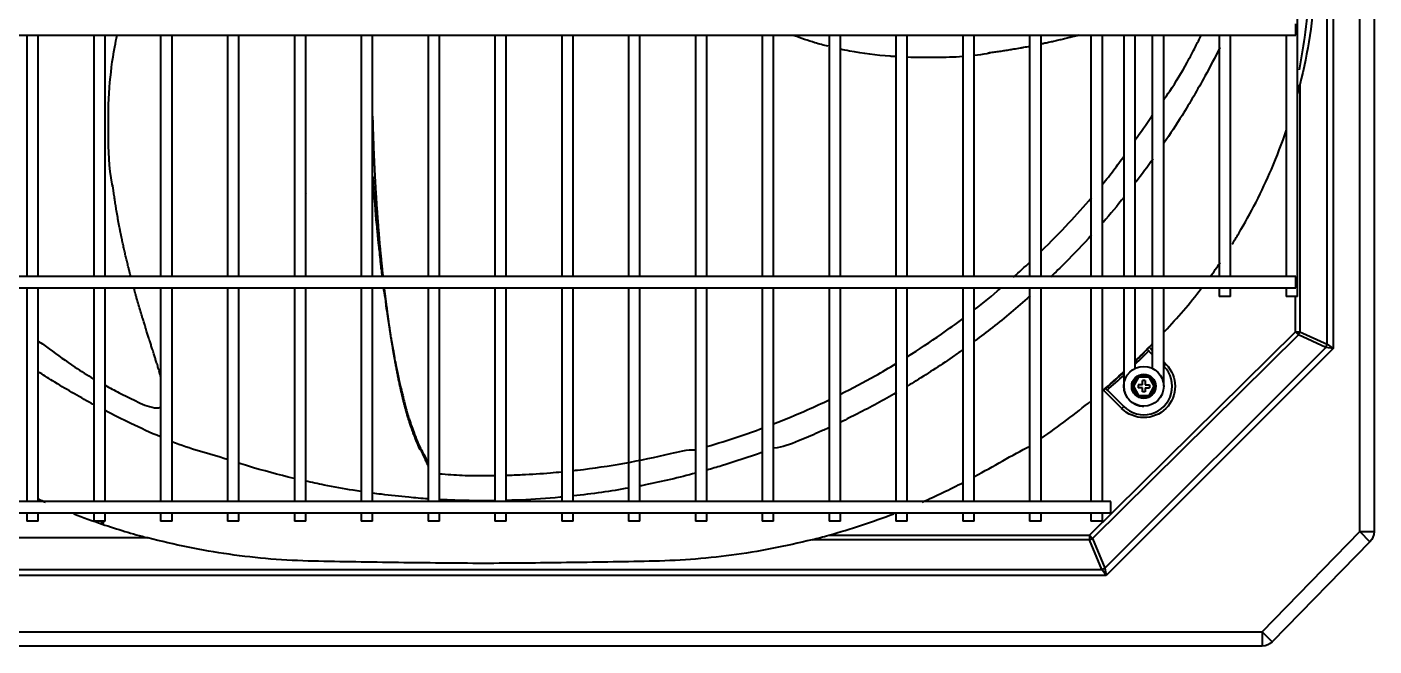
# Model space of a CAD drawing. Extents: x 58467 to 79089, y -33726 to -17391.
# Drawn here: x 72351.85 to 72399.21, y -20301.97 to -20280.21 of the extents above; entities that cross this region are included whole.
import ezdxf

# ---------------------------------------------------------------- set-up
doc = ezdxf.new("R2010")
doc.units = 0
doc.header["$LTSCALE"] = 100
doc.layers.add('+ENTE-ST-DOSEME USTU KONDDRENAJ', color=110, linetype='DOSEMEUSTUKONDENSDRENAJ_LINE', lineweight=40)
doc.linetypes.add('DOSEMEUSTUKONDENSDRENAJ_LINE', pattern='A,300,-40,["CD",Standard,S=15,R=0,X=-35,Y=-7.5],0', length=340)

# ---------------------------------------------------------------- blocks, each defined once
blk = doc.blocks.new('2. KAT SAĞ')
at = {"color": 3}
for p, q in [((54186.512, -32999.031, -3.539), (54186.512, -32931.026, -3.539)), ((54187.012, -32931.026, -3.539), (54187.012, -32999.031, -3.539)), ((54185.571, -32943.54, -3.539), (54185.571, -32992.596, -3.539)), ((54185.359, -32992.444, -3.539), (54185.359, -32943.693, -3.539)), ((54184.316, -32990.765, -3.539), (54184.316, -32945.372, -3.539)), ((54184.259, -32981.386, -3.539), (54184.259, -32981.186, -3.539)), ((54184.259, -32981.586, -3.539), (54184.259, -32981.386, -3.539)), ((54065.897, -32981.586, -3.539), (54184.259, -32981.586, -3.539)), ((54139.658, -32981.586, -3.539), (54139.658, -32990.064, -3.539)), ((54140.058, -32990.064, -3.539), (54140.058, -32981.586, -3.539)), ((54142.008, -32981.586, -3.539), (54142.008, -32990.064, -3.539)), ((54142.408, -32990.064, -3.539), (54142.408, -32981.586, -3.539)), ((54144.358, -32981.586, -3.539), (54144.358, -32990.064, -3.539)), ((54144.758, -32990.064, -3.539), (54144.758, -32981.586, -3.539)), ((54146.707, -32981.586, -3.539), (54146.707, -32990.064, -3.539)), ((54147.107, -32990.064, -3.539), (54147.107, -32981.586, -3.539)), ((54149.058, -32981.586, -3.539), (54149.058, -32990.064, -3.539)), ((54149.458, -32990.064, -3.539), (54149.458, -32981.586, -3.539)), ((54151.408, -32981.586, -3.539), (54151.408, -32990.064, -3.539)), ((54151.808, -32990.064, -3.539), (54151.808, -32981.586, -3.539)), ((54153.757, -32981.586, -3.539), (54153.757, -32990.064, -3.539)), ((54154.157, -32990.064, -3.539), (54154.157, -32981.586, -3.539)), ((54156.107, -32981.586, -3.539), (54156.107, -32990.064, -3.539)), ((54156.507, -32990.064, -3.539), (54156.507, -32981.586, -3.539)), ((54158.457, -32981.586, -3.539), (54158.457, -32990.064, -3.539)), ((54158.856, -32990.064, -3.539), (54158.856, -32981.586, -3.539)), ((54160.806, -32981.586, -3.539), (54160.806, -32990.064, -3.539)), ((54161.206, -32990.064, -3.539), (54161.206, -32981.586, -3.539)), ((54163.156, -32981.586, -3.539), (54163.156, -32990.064, -3.539)), ((54163.556, -32990.064, -3.539), (54163.556, -32981.586, -3.539)), ((54165.505, -32981.586, -3.539), (54165.505, -32990.064, -3.539)), ((54165.905, -32990.064, -3.539), (54165.905, -32981.586, -3.539)), ((54167.855, -32981.586, -3.539), (54167.855, -32990.064, -3.539)), ((54168.255, -32990.064, -3.539), (54168.255, -32981.586, -3.539)), ((54170.205, -32981.586, -3.539), (54170.205, -32990.064, -3.539)), ((54170.605, -32990.064, -3.539), (54170.605, -32981.586, -3.539)), ((54172.554, -32981.586, -3.539), (54172.554, -32990.064, -3.539)), ((54172.954, -32990.064, -3.539), (54172.954, -32981.586, -3.539)), ((54174.904, -32981.586, -3.539), (54174.904, -32990.064, -3.539)), ((54175.304, -32990.064, -3.539), (54175.304, -32981.586, -3.539)), ((54177.061, -32981.586, -3.539), (54177.061, -32990.064, -3.539)), ((54177.46, -32990.064, -3.539), (54177.46, -32981.586, -3.539)), ((54178.218, -32981.586, -3.539), (54178.218, -32990.065, -3.539)), ((54178.618, -32990.065, -3.539), (54178.618, -32981.586, -3.539)), ((54179.217, -32981.586, -3.539), (54179.217, -32990.064, -3.539)), ((54179.617, -32990.064, -3.539), (54179.617, -32981.586, -3.539)), ((54181.567, -32981.586, -3.539), (54181.567, -32990.065, -3.539)), ((54181.967, -32990.065, -3.539), (54181.967, -32981.586, -3.539)), ((54183.917, -32981.586, -3.539), (54183.917, -32990.065, -3.539)), ((54184.402, -32983.33, -3.539), (54184.402, -32992.01, -3.539)), ((54149.458, -32987.154, -3.539), (54149.47, -32987.132, -3.539)), ((54184.259, -32990.065, -3.539), (54065.897, -32990.065, -3.539)), ((54065.897, -32990.465, -3.539), (54184.259, -32990.465, -3.539)), ((54139.658, -32990.464, -3.539), (54139.658, -32997.969, -3.539)), ((54140.058, -32997.969, -3.539), (54140.058, -32990.464, -3.539)), ((54142.008, -32990.464, -3.539), (54142.008, -32997.969, -3.539)), ((54142.408, -32997.969, -3.539), (54142.408, -32990.464, -3.539)), ((54144.358, -32990.464, -3.539), (54144.358, -32997.969, -3.539)), ((54144.758, -32997.969, -3.539), (54144.758, -32990.464, -3.539)), ((54146.707, -32990.464, -3.539), (54146.707, -32997.969, -3.539)), ((54147.107, -32997.969, -3.539), (54147.107, -32990.464, -3.539)), ((54149.058, -32990.464, -3.539), (54149.058, -32997.969, -3.539)), ((54149.458, -32997.969, -3.539), (54149.458, -32990.464, -3.539)), ((54151.408, -32990.464, -3.539), (54151.408, -32997.969, -3.539)), ((54151.808, -32997.969, -3.539), (54151.808, -32990.464, -3.539)), ((54153.757, -32990.464, -3.539), (54153.757, -32997.969, -3.539)), ((54154.157, -32997.969, -3.539), (54154.157, -32990.464, -3.539)), ((54156.107, -32990.464, -3.539), (54156.107, -32997.969, -3.539)), ((54156.507, -32997.969, -3.539), (54156.507, -32990.464, -3.539)), ((54158.457, -32990.464, -3.539), (54158.457, -32997.969, -3.539)), ((54158.856, -32997.969, -3.539), (54158.856, -32990.464, -3.539)), ((54160.806, -32990.464, -3.539), (54160.806, -32997.969, -3.539)), ((54161.206, -32997.969, -3.539), (54161.206, -32990.464, -3.539)), ((54163.156, -32990.464, -3.539), (54163.156, -32997.969, -3.539)), ((54163.556, -32997.969, -3.539), (54163.556, -32990.464, -3.539)), ((54165.505, -32990.464, -3.539), (54165.505, -32997.969, -3.539)), ((54165.905, -32997.969, -3.539), (54165.905, -32990.464, -3.539)), ((54167.855, -32990.464, -3.539), (54167.855, -32997.969, -3.539)), ((54168.255, -32997.969, -3.539), (54168.255, -32990.464, -3.539)), ((54170.205, -32990.464, -3.539), (54170.205, -32997.969, -3.539)), ((54170.605, -32997.969, -3.539), (54170.605, -32990.464, -3.539)), ((54172.554, -32990.464, -3.539), (54172.554, -32997.969, -3.539)), ((54172.954, -32997.969, -3.539), (54172.954, -32990.464, -3.539)), ((54174.904, -32990.472, -3.539), (54174.893, -32990.465, -3.539)), ((54174.904, -32990.464, -3.539), (54174.904, -32997.969, -3.539)), ((54175.304, -32997.969, -3.539), (54175.304, -32990.464, -3.539)), ((54177.061, -32990.464, -3.539), (54177.061, -32997.969, -3.539)), ((54177.46, -32997.969, -3.539), (54177.46, -32990.464, -3.539)), ((54178.218, -32990.465, -3.539), (54178.218, -32991.599, -3.539)), ((54178.618, -32991.599, -3.539), (54178.618, -32990.465, -3.539)), ((54179.217, -32990.464, -3.539), (54179.217, -32991.599, -3.539)), ((54179.617, -32991.599, -3.539), (54179.617, -32990.464, -3.539)), ((54181.567, -32990.465, -3.539), (54181.567, -32990.765, -3.539)), ((54181.967, -32990.765, -3.539), (54181.967, -32990.465, -3.539)), ((54183.917, -32990.465, -3.539), (54183.917, -32990.765, -3.539)), ((54184.259, -32990.265, -3.539), (54184.259, -32990.065, -3.539)), ((54184.259, -32990.465, -3.539), (54184.259, -32990.265, -3.539)), ((54181.967, -32990.765, -3.539), (54181.567, -32990.765, -3.539)), ((54184.316, -32990.765, -3.539), (54183.917, -32990.765, -3.539)), ((54184.247, -32992.01, -3.539), (54184.247, -32990.765, -3.539)), ((54178.218, -32991.29, -3.539), (54178.218, -32992.752, -3.539)), ((54178.618, -32992.752, -3.539), (54178.618, -32991.29, -3.539)), ((54179.217, -32991.599, -3.539), (54179.217, -32991.882, -3.539)), ((54179.217, -32991.882, -3.539), (54179.217, -32992.247, -3.539)), ((54179.617, -32991.882, -3.539), (54179.617, -32991.599, -3.539)), ((54179.617, -32992.247, -3.539), (54179.617, -32991.882, -3.539)), ((54177.004, -32999.158, -3.539), (54184.247, -32992.01, -3.539)), ((54184.357, -32992.12, -3.539), (54177.114, -32999.268, -3.539)), ((54179.217, -32992.247, -3.539), (54179.217, -32992.53, -3.539)), ((54179.217, -32992.247, -3.539), (54179.217, -32992.247, -3.539)), ((54179.217, -32992.247, -3.539), (54179.217, -32992.247, -3.539)), ((54179.617, -32992.247, -3.539), (54179.617, -32992.247, -3.539)), ((54179.617, -32992.53, -3.539), (54179.617, -32992.247, -3.539)), ((54184.247, -32992.01, -3.539), (54184.402, -32992.01, -3.539)), ((54184.247, -32992.01, -3.539), (54184.357, -32992.12, -3.539)), ((54185.314, -32992.554, -3.539), (54184.357, -32992.12, -3.539)), ((54184.402, -32992.01, -3.539), (54185.359, -32992.444, -3.539)), ((54177.548, -33000.316, -3.539), (54185.314, -32992.554, -3.539)), ((54185.571, -32992.596, -3.539), (54177.59, -33000.573, -3.539)), ((54178.218, -32992.53, -3.539), (54178.218, -32993.907, -3.539)), ((54178.618, -32993.29, -3.539), (54178.618, -32992.53, -3.539)), ((54179.217, -32992.809, -3.539), (54179.032, -32992.624, -3.539)), ((54179.102, -32992.552, -3.539), (54179.217, -32992.667, -3.539)), ((54179.217, -32992.53, -3.539), (54179.217, -32993.29, -3.539)), ((54179.617, -32993.921, -3.539), (54179.617, -32992.53, -3.539)), ((54185.571, -32992.596, -3.539), (54185.314, -32992.554, -3.539)), ((54185.359, -32992.444, -3.539), (54185.571, -32992.596, -3.539)), ((54179.617, -32993.067, -3.539), (54179.695, -32993.145, -3.539)), ((54179.624, -32993.216, -3.539), (54179.617, -32993.209, -3.539)), ((54179.695, -32993.145, -3.539), (54179.624, -32993.216, -3.539)), ((54178.492, -32993.923, -3.539), (54178.705, -32993.555, -3.539)), ((54178.734, -32993.605, -3.539), (54178.55, -32993.923, -3.539)), ((54178.705, -32993.555, -3.539), (54179.13, -32993.555, -3.539)), ((54178.734, -32993.605, -3.539), (54178.705, -32993.555, -3.539)), ((54179.101, -32993.605, -3.539), (54178.734, -32993.605, -3.539)), ((54178.967, -32993.723, -3.539), (54178.867, -32993.723, -3.539)), ((54178.867, -32993.873, -3.539), (54178.867, -32993.723, -3.539)), ((54178.967, -32993.723, -3.539), (54178.967, -32993.873, -3.539)), ((54179.13, -32993.555, -3.539), (54179.101, -32993.605, -3.539)), ((54179.285, -32993.923, -3.539), (54179.101, -32993.605, -3.539)), ((54179.13, -32993.555, -3.539), (54179.342, -32993.923, -3.539)), ((54178.14, -32994.701, -3.539), (54177.503, -32994.064, -3.539)), ((54177.578, -32993.998, -3.539), (54178.21, -32994.63, -3.539)), ((54178.705, -32994.291, -3.539), (54178.492, -32993.923, -3.539)), ((54178.55, -32993.923, -3.539), (54178.492, -32993.923, -3.539)), ((54178.55, -32993.923, -3.539), (54178.734, -32994.241, -3.539)), ((54178.734, -32994.241, -3.539), (54178.705, -32994.291, -3.539)), ((54178.717, -32993.873, -3.539), (54178.717, -32993.973, -3.539)), ((54178.867, -32993.873, -3.539), (54178.717, -32993.873, -3.539)), ((54178.867, -32993.973, -3.539), (54178.717, -32993.973, -3.539)), ((54178.734, -32994.241, -3.539), (54179.101, -32994.241, -3.539)), ((54178.867, -32994.123, -3.539), (54178.867, -32993.973, -3.539)), ((54178.967, -32994.123, -3.539), (54178.867, -32994.123, -3.539)), ((54178.967, -32993.873, -3.539), (54179.117, -32993.873, -3.539)), ((54178.967, -32993.973, -3.539), (54178.967, -32994.123, -3.539)), ((54178.967, -32993.973, -3.539), (54179.117, -32993.973, -3.539)), ((54179.101, -32994.241, -3.539), (54179.285, -32993.923, -3.539)), ((54179.13, -32994.291, -3.539), (54179.101, -32994.241, -3.539)), ((54179.117, -32993.873, -3.539), (54179.117, -32993.973, -3.539)), ((54179.342, -32993.923, -3.539), (54179.13, -32994.291, -3.539)), ((54179.342, -32993.923, -3.539), (54179.285, -32993.923, -3.539)), ((54178.14, -32994.701, -3.539), (54178.21, -32994.63, -3.539)), ((54179.13, -32994.291, -3.539), (54178.705, -32994.291, -3.539)), ((54177.76, -32997.97, -3.539), (54072.305, -32997.97, -3.539)), ((54177.76, -32998.17, -3.539), (54177.76, -32997.97, -3.539)), ((54072.305, -32998.37, -3.539), (54177.76, -32998.37, -3.539)), ((54139.658, -32998.369, -3.539), (54139.658, -32998.669, -3.539)), ((54140.058, -32998.669, -3.539), (54140.058, -32998.369, -3.539)), ((54142.008, -32998.369, -3.539), (54142.008, -32998.669, -3.539)), ((54142.408, -32998.669, -3.539), (54142.408, -32998.369, -3.539)), ((54144.358, -32998.369, -3.539), (54144.358, -32998.669, -3.539)), ((54144.758, -32998.669, -3.539), (54144.758, -32998.369, -3.539)), ((54146.707, -32998.369, -3.539), (54146.707, -32998.669, -3.539)), ((54147.107, -32998.669, -3.539), (54147.107, -32998.369, -3.539)), ((54149.058, -32998.369, -3.539), (54149.058, -32998.669, -3.539)), ((54149.458, -32998.669, -3.539), (54149.458, -32998.369, -3.539)), ((54151.408, -32998.369, -3.539), (54151.408, -32998.669, -3.539)), ((54151.808, -32998.669, -3.539), (54151.808, -32998.369, -3.539)), ((54153.757, -32998.369, -3.539), (54153.757, -32998.669, -3.539)), ((54154.157, -32998.669, -3.539), (54154.157, -32998.369, -3.539)), ((54156.107, -32998.369, -3.539), (54156.107, -32998.669, -3.539)), ((54156.507, -32998.669, -3.539), (54156.507, -32998.369, -3.539)), ((54158.457, -32998.369, -3.539), (54158.457, -32998.669, -3.539)), ((54158.856, -32998.669, -3.539), (54158.856, -32998.369, -3.539)), ((54160.806, -32998.369, -3.539), (54160.806, -32998.669, -3.539)), ((54161.206, -32998.669, -3.539), (54161.206, -32998.369, -3.539)), ((54163.156, -32998.369, -3.539), (54163.156, -32998.669, -3.539)), ((54163.556, -32998.669, -3.539), (54163.556, -32998.369, -3.539)), ((54165.505, -32998.369, -3.539), (54165.505, -32998.669, -3.539)), ((54165.905, -32998.669, -3.539), (54165.905, -32998.369, -3.539)), ((54167.855, -32998.369, -3.539), (54167.855, -32998.669, -3.539)), ((54168.255, -32998.669, -3.539), (54168.255, -32998.369, -3.539)), ((54170.205, -32998.369, -3.539), (54170.205, -32998.669, -3.539)), ((54170.605, -32998.669, -3.539), (54170.605, -32998.369, -3.539)), ((54172.554, -32998.369, -3.539), (54172.554, -32998.669, -3.539)), ((54172.954, -32998.669, -3.539), (54172.954, -32998.369, -3.539)), ((54174.904, -32998.369, -3.539), (54174.904, -32998.669, -3.539)), ((54175.304, -32998.669, -3.539), (54175.304, -32998.369, -3.539)), ((54177.061, -32998.369, -3.539), (54177.061, -32998.669, -3.539)), ((54177.46, -32998.669, -3.539), (54177.46, -32998.369, -3.539)), ((54177.76, -32998.37, -3.539), (54177.76, -32998.17, -3.539)), ((54140.058, -32998.669, -3.539), (54139.658, -32998.669, -3.539)), ((54142.408, -32998.669, -3.539), (54142.008, -32998.669, -3.539)), ((54144.758, -32998.669, -3.539), (54144.358, -32998.669, -3.539)), ((54147.107, -32998.669, -3.539), (54146.707, -32998.669, -3.539)), ((54149.458, -32998.669, -3.539), (54149.058, -32998.669, -3.539)), ((54151.808, -32998.669, -3.539), (54151.408, -32998.669, -3.539)), ((54154.157, -32998.669, -3.539), (54153.757, -32998.669, -3.539)), ((54156.507, -32998.669, -3.539), (54156.107, -32998.669, -3.539)), ((54158.856, -32998.669, -3.539), (54158.457, -32998.669, -3.539)), ((54161.206, -32998.669, -3.539), (54160.806, -32998.669, -3.539)), ((54163.556, -32998.669, -3.539), (54163.156, -32998.669, -3.539)), ((54165.905, -32998.669, -3.539), (54165.505, -32998.669, -3.539)), ((54168.255, -32998.669, -3.539), (54167.855, -32998.669, -3.539)), ((54170.605, -32998.669, -3.539), (54170.205, -32998.669, -3.539)), ((54172.954, -32998.669, -3.539), (54172.554, -32998.669, -3.539)), ((54175.304, -32998.669, -3.539), (54174.904, -32998.669, -3.539)), ((54177.46, -32998.669, -3.539), (54177.061, -32998.669, -3.539)), ((54143.907, -32999.249, -3.539), (54135.537, -32999.249, -3.539)), ((54177.004, -32999.314, -3.539), (54167.257, -32999.314, -3.539)), ((54167.842, -32999.158, -3.539), (54177.004, -32999.158, -3.539)), ((54177.004, -32999.158, -3.539), (54177.004, -32999.314, -3.539)), ((54177.004, -32999.158, -3.539), (54177.114, -32999.268, -3.539)), ((54177.438, -33000.361, -3.539), (54177.004, -32999.314, -3.539)), ((54177.114, -32999.268, -3.539), (54177.548, -33000.316, -3.539)), ((54183.081, -33002.553, -3.539), (54186.512, -32999.031, -3.539)), ((54186.865, -32999.385, -3.539), (54183.434, -33002.906, -3.539)), ((54186.512, -32999.031, -3.539), (54187.012, -32999.031, -3.539)), ((54186.512, -32999.031, -3.539), (54186.865, -32999.385, -3.539)), ((54072.585, -33000.361, -3.539), (54177.438, -33000.361, -3.539)), ((54177.59, -33000.573, -3.539), (54177.438, -33000.361, -3.539)), ((54177.548, -33000.316, -3.539), (54177.59, -33000.573, -3.539)), ((54177.59, -33000.573, -3.539), (54072.432, -33000.573, -3.539)), ((54067.032, -33002.553, -3.539), (54183.081, -33002.553, -3.539)), ((54183.081, -33002.553, -3.539), (54183.434, -33002.906, -3.539)), ((54183.081, -33002.553, -3.539), (54183.081, -33003.053, -3.539)), ((54183.081, -33003.053, -3.539), (54067.032, -33003.053, -3.539))]:
    blk.add_line(p, q, dxfattribs=at)
for radius in [0.7, 0.425, 0.425]:
    blk.add_circle((54178.917, -32993.923, -3.539), radius, dxfattribs=at)
at = {"color": 3, "extrusion": (0, 0, -1)}
for centre, radius, start, end in [((-54178.917, -32993.923, 3.539), 1.1, 135, 315), ((-54186.512, -32999.031, 3.539), 0.5, 180, 225), ((-54183.081, -33002.553, 3.539), 0.5, 225, 270)]:
    blk.add_arc(centre, radius, start, end, dxfattribs=at)
at = {"color": 3}
blk.add_arc((54178.917, -32993.923, -3.539), 1, 225, 45, dxfattribs=at)
for centre, major_axis in [((54184.247, -32992.01, -3.539), (-0.084, -0.203)), ((54185.204, -32992.444, -3.539), (-0.084, -0.203)), ((54177.004, -32999.158, -3.539), (-0.203, -0.084)), ((54177.438, -33000.206, -3.539), (-0.203, -0.084))]:
    blk.add_ellipse(centre, major_axis=major_axis, ratio=0.678598, start_param=1.296782, end_param=1.844811, dxfattribs=at)
for points, knots in [([(54184.386, -32982.796, -3.539), (54184.461, -32982.423, -3.539), (54184.525, -32982.047, -3.539), (54184.65, -32981.153, -3.539), (54184.701, -32980.633, -3.539), (54184.76, -32979.592, -3.539), (54184.776, -32979.071, -3.539), (54184.836, -32977.509, -3.539), (54184.87, -32976.467, -3.539), (54184.95, -32973.341, -3.539), (54184.978, -32971.257, -3.539), (54184.978, -32969.172, -3.539)], [0, 0, 0, 0, 0.084354, 0.084354, 0.19881, 0.19881, 0.313265, 0.313265, 0.542177, 0.542177, 1, 1, 1, 1]), ([(54185.147, -32969.052, -3.539), (54185.147, -32971.449, -3.539), (54185.104, -32973.845, -3.539), (54184.994, -32976.838, -3.539), (54184.969, -32977.436, -3.539), (54184.914, -32978.631, -3.539), (54184.978, -32979.229, -3.539), (54184.867, -32981.015, -3.539), (54184.688, -32982.184, -3.539), (54184.402, -32983.33, -3.539)], [0, 0, 0, 0, 0.5, 0.5, 0.625, 0.625, 0.75, 0.75, 1, 1, 1, 1]), ([(54142.669, -32986.903, -3.539), (54142.663, -32986.874, -3.539), (54142.545, -32986.261, -3.539), (54142.509, -32985.09, -3.539), (54142.527, -32983.478, -3.539), (54142.677, -32982.326, -3.539), (54142.801, -32981.719, -3.539), (54142.831, -32981.583, -3.539)], [0, 0, 0, 0, 0.017033, 0.353101, 0.655124, 0.923021, 1, 1, 1, 1]), ([(54167.818, -32981.974, -3.539), (54167.664, -32981.935, -3.539), (54167.263, -32981.825, -3.539), (54166.867, -32981.691, -3.539), (54166.625, -32981.6, -3.539)], [0, 0, 0, 0, 0.381371, 1, 1, 1, 1]), ([(54176.621, -32981.587, -3.539), (54176.553, -32981.605, -3.539), (54176.449, -32981.632, -3.539), (54176.286, -32981.672, -3.539), (54176.135, -32981.71, -3.539), (54175.962, -32981.751, -3.539), (54175.789, -32981.791, -3.539), (54175.616, -32981.831, -3.539), (54175.456, -32981.866, -3.539), (54175.353, -32981.887, -3.539), (54175.308, -32981.897, -3.539)], [0, 0, 0, 0, 0.15983, 0.246701, 0.377006, 0.507312, 0.637617, 0.767923, 0.898228, 1, 1, 1, 1]), ([(54179.62, -32983.853, -3.539), (54179.692, -32983.752, -3.539), (54179.987, -32983.329, -3.539), (54180.359, -32982.706, -3.539), (54180.708, -32982.042, -3.539), (54180.869, -32981.723, -3.539), (54180.935, -32981.589, -3.539)], [0, 0, 0, 0, 0.141815, 0.593329, 0.830923, 1, 1, 1, 1]), ([(54170.162, -32982.337, -3.539), (54170.108, -32982.333, -3.539), (54169.578, -32982.297, -3.539), (54168.94, -32982.214, -3.539), (54168.36, -32982.098, -3.539), (54168.253, -32982.075, -3.539)], [0, 0, 0, 0, 0.083564, 0.830141, 1, 1, 1, 1]), ([(54172.56, -32982.337, -3.539), (54172.246, -32982.358, -3.539), (54171.593, -32982.371, -3.539), (54170.941, -32982.369, -3.539), (54170.604, -32982.358, -3.539)], [0, 0, 0, 0, 0.483114, 1, 1, 1, 1]), ([(54173.488, -32982.219, -3.539), (54173.459, -32982.224, -3.539), (54173.283, -32982.258, -3.539), (54173.107, -32982.284, -3.539), (54172.959, -32982.301, -3.539)], [0, 0, 0, 0, 0.168799, 1, 1, 1, 1]), ([(54174.907, -32981.978, -3.539), (54174.835, -32981.992, -3.539), (54174.724, -32982.012, -3.539), (54174.534, -32982.047, -3.539), (54174.359, -32982.077, -3.539), (54174.161, -32982.109, -3.539), (54173.982, -32982.137, -3.539), (54173.8, -32982.164, -3.539), (54173.618, -32982.189, -3.539), (54173.497, -32982.204, -3.539), (54173.436, -32982.212, -3.539)], [0, 0, 0, 0, 0.150864, 0.231719, 0.393427, 0.514709, 0.635991, 0.757272, 0.878554, 1, 1, 1, 1]), ([(54181.593, -32982.016, -3.539), (54181.423, -32982.356, -3.539), (54181.002, -32983.165, -3.539), (54180.346, -32984.289, -3.539), (54179.844, -32985.061, -3.539), (54179.626, -32985.383, -3.539)], [0, 0, 0, 0, 0.29252, 0.701104, 1, 1, 1, 1]), ([(54151.808, -32984.424, -3.539), (54151.808, -32984.442, -3.539), (54151.809, -32984.494, -3.539), (54151.812, -32984.614, -3.539), (54151.816, -32984.766, -3.539), (54151.821, -32984.931, -3.539), (54151.826, -32985.079, -3.539), (54151.831, -32985.226, -3.539), (54151.836, -32985.39, -3.539), (54151.842, -32985.537, -3.539), (54151.848, -32985.701, -3.539), (54151.855, -32985.849, -3.539), (54151.862, -32986.015, -3.539), (54151.869, -32986.166, -3.539), (54151.876, -32986.317, -3.539), (54151.885, -32986.482, -3.539), (54151.892, -32986.629, -3.539), (54151.901, -32986.79, -3.539), (54151.91, -32986.935, -3.539), (54151.919, -32987.097, -3.539), (54151.929, -32987.258, -3.539), (54151.939, -32987.403, -3.539), (54151.95, -32987.565, -3.539), (54151.96, -32987.712, -3.539), (54151.972, -32987.876, -3.539), (54151.982, -32988.023, -3.539), (54151.993, -32988.168, -3.539), (54152.006, -32988.327, -3.539), (54152.019, -32988.484, -3.539), (54152.032, -32988.642, -3.539), (54152.046, -32988.799, -3.539), (54152.058, -32988.94, -3.539), (54152.072, -32989.097, -3.539), (54152.086, -32989.239, -3.539), (54152.101, -32989.398, -3.539), (54152.115, -32989.541, -3.539), (54152.129, -32989.683, -3.539), (54152.146, -32989.839, -3.539), (54152.159, -32989.965, -3.539), (54152.168, -32990.045, -3.539), (54152.17, -32990.064, -3.539)], [0, 0, 0, 0, 0.009218, 0.026414, 0.060805, 0.086598, 0.112391, 0.138185, 0.163978, 0.198369, 0.215565, 0.249956, 0.275749, 0.301542, 0.327336, 0.353129, 0.38752, 0.404715, 0.439106, 0.4649, 0.490693, 0.525084, 0.54228, 0.576671, 0.602464, 0.628257, 0.65405, 0.679844, 0.714235, 0.740028, 0.765821, 0.800212, 0.817408, 0.851799, 0.877592, 0.903386, 0.929179, 0.954972, 0.989363, 1, 1, 1, 1]), ([(54178.618, -32985.264, -3.539), (54178.807, -32984.992, -3.539), (54179.005, -32984.707, -3.539), (54179.209, -32984.423, -3.539), (54179.217, -32984.411, -3.539)], [0, 0, 0, 0, 0.95904, 1, 1, 1, 1]), ([(54182.025, -32988.926, -3.539), (54182.102, -32988.803, -3.539), (54182.178, -32988.679, -3.539), (54182.681, -32987.832, -3.539), (54183.068, -32987.075, -3.539), (54183.597, -32985.844, -3.539), (54183.775, -32985.382, -3.539), (54183.935, -32984.914, -3.539)], [0, 0, 0, 0, 0.098577, 0.098577, 0.666537, 0.666537, 1, 1, 1, 1]), ([(54177.478, -32986.813, -3.539), (54177.608, -32986.651, -3.539), (54177.861, -32986.327, -3.539), (54178.104, -32985.994, -3.539), (54178.222, -32985.829, -3.539)], [0, 0, 0, 0, 0.50822, 1, 1, 1, 1]), ([(54151.808, -32986.54, -3.539), (54151.813, -32986.597, -3.539), (54151.827, -32986.743, -3.539), (54151.839, -32986.914, -3.539), (54151.846, -32987.088, -3.539), (54151.854, -32987.251, -3.539), (54151.882, -32987.462, -3.539), (54151.897, -32987.694, -3.539), (54151.911, -32987.912, -3.539), (54151.933, -32988.142, -3.539), (54151.962, -32988.381, -3.539), (54151.982, -32988.593, -3.539), (54151.994, -32988.773, -3.539), (54152.009, -32988.944, -3.539), (54152.045, -32989.162, -3.539), (54152.064, -32989.417, -3.539), (54152.087, -32989.645, -3.539), (54152.114, -32989.852, -3.539), (54152.133, -32989.983, -3.539), (54152.144, -32990.066, -3.539)], [0, 0, 0, 0, 0.05251, 0.142079, 0.177348, 0.206327, 0.265132, 0.339751, 0.382815, 0.429016, 0.527009, 0.615313, 0.649401, 0.678603, 0.742262, 0.822382, 0.868126, 0.917465, 1, 1, 1, 1]), ([(54143.308, -32990.065, -3.539), (54143.307, -32990.061, -3.539), (54143.287, -32989.984, -3.539), (54143.257, -32989.87, -3.539), (54143.215, -32989.701, -3.539), (54143.178, -32989.55, -3.539), (54143.136, -32989.377, -3.539), (54143.096, -32989.204, -3.539), (54143.057, -32989.031, -3.539), (54143.019, -32988.858, -3.539), (54142.978, -32988.666, -3.539), (54142.943, -32988.493, -3.539), (54142.905, -32988.299, -3.539), (54142.876, -32988.144, -3.539), (54142.841, -32987.95, -3.539), (54142.81, -32987.774, -3.539), (54142.778, -32987.577, -3.539), (54142.75, -32987.397, -3.539), (54142.724, -32987.215, -3.539), (54142.699, -32987.033, -3.539), (54142.683, -32986.912, -3.539), (54142.675, -32986.851, -3.539)], [0, 0, 0, 0, 0.003613, 0.076073, 0.112302, 0.166647, 0.220991, 0.275335, 0.32968, 0.384024, 0.438368, 0.510827, 0.547057, 0.619516, 0.655746, 0.728205, 0.782549, 0.836893, 0.891238, 0.945582, 1, 1, 1, 1]), ([(54175.323, -32989.165, -3.539), (54175.647, -32988.847, -3.539), (54176.243, -32988.237, -3.539), (54176.821, -32987.595, -3.539), (54177.082, -32987.29, -3.539)], [0, 0, 0, 0, 0.536431, 1, 1, 1, 1]), ([(54144.363, -32993.587, -3.539), (54144.358, -32993.57, -3.539), (54144.342, -32993.515, -3.539), (54144.318, -32993.431, -3.539), (54144.287, -32993.325, -3.539), (54144.258, -32993.23, -3.539), (54144.229, -32993.133, -3.539), (54144.198, -32993.034, -3.539), (54144.162, -32992.918, -3.539), (54144.125, -32992.801, -3.539), (54144.092, -32992.696, -3.539), (54144.058, -32992.59, -3.539), (54144.019, -32992.467, -3.539), (54143.979, -32992.341, -3.539), (54143.94, -32992.218, -3.539), (54143.9, -32992.09, -3.539), (54143.859, -32991.96, -3.539), (54143.818, -32991.827, -3.539), (54143.776, -32991.693, -3.539), (54143.734, -32991.557, -3.539), (54143.692, -32991.419, -3.539), (54143.65, -32991.281, -3.539), (54143.604, -32991.124, -3.539), (54143.558, -32990.967, -3.539), (54143.517, -32990.827, -3.539), (54143.472, -32990.667, -3.539), (54143.44, -32990.553, -3.539), (54143.418, -32990.473, -3.539), (54143.416, -32990.466, -3.539)], [0, 0, 0, 0, 0.021221, 0.066801, 0.097188, 0.142768, 0.173155, 0.203541, 0.249122, 0.294702, 0.325088, 0.355475, 0.401055, 0.446635, 0.477022, 0.522602, 0.568182, 0.598569, 0.644149, 0.689729, 0.720116, 0.765696, 0.811276, 0.856856, 0.902436, 0.932823, 0.993597, 1, 1, 1, 1]), ([(54152.189, -32990.464, -3.539), (54152.191, -32990.483, -3.539), (54152.212, -32990.643, -3.539), (54152.252, -32990.846, -3.539), (54152.279, -32991.108, -3.539), (54152.312, -32991.358, -3.539), (54152.358, -32991.622, -3.539), (54152.393, -32991.845, -3.539), (54152.419, -32992.03, -3.539), (54152.445, -32992.198, -3.539), (54152.493, -32992.4, -3.539), (54152.527, -32992.613, -3.539), (54152.556, -32992.807, -3.539), (54152.59, -32993.007, -3.539), (54152.652, -32993.295, -3.539), (54152.696, -32993.529, -3.539), (54152.773, -32993.879, -3.539), (54152.837, -32994.083, -3.539), (54152.888, -32994.32, -3.539), (54152.928, -32994.5, -3.539), (54152.974, -32994.682, -3.539), (54153.018, -32994.829, -3.539), (54153.046, -32994.924, -3.539), (54153.073, -32995.015, -3.539), (54153.114, -32995.138, -3.539), (54153.174, -32995.319, -3.539), (54153.295, -32995.659, -3.539), (54153.447, -32996.033, -3.539), (54153.603, -32996.297, -3.539), (54153.692, -32996.476, -3.539), (54153.74, -32996.575, -3.539), (54153.755, -32996.614, -3.539), (54153.758, -32996.623, -3.539)], [0, 0, 0, 0, 0.008371, 0.069424, 0.094367, 0.121283, 0.179384, 0.232883, 0.253705, 0.270958, 0.305551, 0.345961, 0.367488, 0.389621, 0.435291, 0.515912, 0.532189, 0.589294, 0.613481, 0.639638, 0.667776, 0.697453, 0.714276, 0.72148, 0.744733, 0.767084, 0.80554, 0.900316, 0.940461, 0.976172, 0.994503, 1, 1, 1, 1]), ([(54152.215, -32990.465, -3.539), (54152.219, -32990.495, -3.539), (54152.229, -32990.585, -3.539), (54152.244, -32990.706, -3.539), (54152.262, -32990.857, -3.539), (54152.279, -32990.994, -3.539), (54152.299, -32991.147, -3.539), (54152.317, -32991.283, -3.539), (54152.335, -32991.418, -3.539), (54152.355, -32991.566, -3.539), (54152.374, -32991.698, -3.539), (54152.395, -32991.843, -3.539), (54152.412, -32991.96, -3.539), (54152.434, -32992.104, -3.539), (54152.454, -32992.234, -3.539), (54152.476, -32992.377, -3.539), (54152.497, -32992.506, -3.539), (54152.519, -32992.636, -3.539), (54152.541, -32992.765, -3.539), (54152.563, -32992.894, -3.539), (54152.583, -32993.008, -3.539), (54152.606, -32993.134, -3.539), (54152.626, -32993.244, -3.539), (54152.652, -32993.381, -3.539), (54152.674, -32993.49, -3.539), (54152.701, -32993.625, -3.539), (54152.723, -32993.733, -3.539), (54152.749, -32993.853, -3.539), (54152.772, -32993.96, -3.539), (54152.798, -32994.078, -3.539), (54152.826, -32994.197, -3.539), (54152.851, -32994.302, -3.539), (54152.877, -32994.407, -3.539), (54152.903, -32994.512, -3.539), (54152.93, -32994.615, -3.539), (54152.957, -32994.716, -3.539), (54152.985, -32994.816, -3.539), (54153.014, -32994.915, -3.539), (54153.042, -32995.011, -3.539), (54153.072, -32995.109, -3.539), (54153.103, -32995.205, -3.539), (54153.131, -32995.288, -3.539), (54153.159, -32995.371, -3.539), (54153.191, -32995.464, -3.539), (54153.224, -32995.555, -3.539), (54153.253, -32995.634, -3.539), (54153.283, -32995.712, -3.539), (54153.313, -32995.789, -3.539), (54153.347, -32995.875, -3.539), (54153.377, -32995.949, -3.539), (54153.407, -32996.022, -3.539), (54153.432, -32996.083, -3.539), (54153.458, -32996.143, -3.539), (54153.487, -32996.117, -3.539), (54153.515, -32996.184, -3.539), (54153.543, -32996.249, -3.539), (54153.566, -32996.301, -3.539), (54153.59, -32996.356, -3.539), (54153.61, -32996.402, -3.539), (54153.633, -32996.455, -3.539), (54153.651, -32996.496, -3.539), (54153.672, -32996.543, -3.539), (54153.69, -32996.585, -3.539), (54153.705, -32996.62, -3.539), (54153.721, -32996.657, -3.539), (54153.728, -32996.673, -3.539), (54153.73, -32996.678, -3.539)], [0, 0, 0, 0, 0.011806, 0.035618, 0.047525, 0.071337, 0.089197, 0.107056, 0.124916, 0.142775, 0.166588, 0.178494, 0.202307, 0.214213, 0.238026, 0.255886, 0.273745, 0.291605, 0.309464, 0.327324, 0.345183, 0.357089, 0.380902, 0.392808, 0.416621, 0.428527, 0.45234, 0.464246, 0.482106, 0.499965, 0.517825, 0.535684, 0.547591, 0.56545, 0.58331, 0.595216, 0.613075, 0.630935, 0.642841, 0.660701, 0.67856, 0.690467, 0.702373, 0.720232, 0.738092, 0.749998, 0.761905, 0.779764, 0.79167, 0.80953, 0.821436, 0.833343, 0.845249, 0.857155, 0.875015, 0.886921, 0.898827, 0.910734, 0.92264, 0.934546, 0.946453, 0.958359, 0.970265, 0.982172, 0.994078, 1, 1, 1, 1]), ([(54174.926, -32990.742, -3.539), (54174.915, -32990.751, -3.539), (54174.692, -32990.949, -3.539), (54174.254, -32991.327, -3.539), (54173.615, -32991.845, -3.539), (54173.188, -32992.172, -3.539), (54172.981, -32992.326, -3.539)], [0, 0, 0, 0, 0.017533, 0.356451, 0.69177, 1, 1, 1, 1]), ([(54170.613, -32992.878, -3.539), (54171.012, -32992.628, -3.539), (54171.668, -32992.194, -3.539), (54172.314, -32991.726, -3.539), (54172.566, -32991.536, -3.539)], [0, 0, 0, 0, 0.605389, 1, 1, 1, 1]), ([(54140.054, -32992.333, -3.539), (54140.184, -32992.424, -3.539), (54140.61, -32992.725, -3.539), (54141.242, -32993.197, -3.539), (54141.776, -32993.529, -3.539), (54142.002, -32993.661, -3.539)], [0, 0, 0, 0, 0.202389, 0.669659, 1, 1, 1, 1]), ([(54172.572, -32992.625, -3.539), (54172.47, -32992.698, -3.539), (54172.147, -32992.927, -3.539), (54171.596, -32993.301, -3.539), (54171.045, -32993.651, -3.539), (54170.719, -32993.85, -3.539), (54170.622, -32993.908, -3.539)], [0, 0, 0, 0, 0.160934, 0.509713, 0.854631, 1, 1, 1, 1]), ([(54168.259, -32994.2, -3.539), (54168.665, -32993.997, -3.539), (54169.318, -32993.651, -3.539), (54169.966, -32993.273, -3.539), (54170.211, -32993.125, -3.539)], [0, 0, 0, 0, 0.619127, 1, 1, 1, 1]), ([(54142.005, -32994.568, -3.539), (54141.979, -32994.554, -3.539), (54141.49, -32994.288, -3.539), (54140.834, -32993.908, -3.539), (54140.218, -32993.518, -3.539), (54140.049, -32993.409, -3.539)], [0, 0, 0, 0, 0.038243, 0.734735, 1, 1, 1, 1]), ([(54142.407, -32993.889, -3.539), (54142.57, -32993.978, -3.539), (54142.925, -32994.164, -3.539), (54143.388, -32994.397, -3.539), (54143.8, -32994.587, -3.539), (54144.071, -32994.675, -3.539), (54144.264, -32994.684, -3.539), (54144.333, -32994.668, -3.539), (54144.359, -32994.658, -3.539)], [0, 0, 0, 0, 0.264162, 0.571071, 0.733206, 0.891725, 0.957075, 1, 1, 1, 1]), ([(54170.221, -32994.146, -3.539), (54169.996, -32994.276, -3.539), (54169.544, -32994.53, -3.539), (54168.893, -32994.873, -3.539), (54168.465, -32995.085, -3.539), (54168.269, -32995.18, -3.539)], [0, 0, 0, 0, 0.352089, 0.704456, 1, 1, 1, 1]), ([(54178.218, -32993.923, -3.539), (54178.218, -32993.984, -3.539), (54178.232, -32994.097, -3.539), (54178.308, -32994.292, -3.539), (54178.451, -32994.464, -3.539), (54178.638, -32994.574, -3.539), (54178.792, -32994.616, -3.539), (54178.879, -32994.622, -3.539), (54178.914, -32994.622, -3.539)], [0, 0, 0, 0, 0.164287, 0.313707, 0.566616, 0.76053, 0.902583, 1, 1, 1, 1]), ([(54165.906, -32995.244, -3.539), (54166.301, -32995.09, -3.539), (54166.953, -32994.819, -3.539), (54167.603, -32994.519, -3.539), (54167.859, -32994.396, -3.539)], [0, 0, 0, 0, 0.605591, 1, 1, 1, 1]), ([(54175.312, -32995.756, -3.539), (54175.316, -32995.754, -3.539), (54175.32, -32995.751, -3.539), (54175.927, -32995.333, -3.539), (54176.51, -32994.892, -3.539), (54177.074, -32994.426, -3.539)], [0, 0, 0, 0, 0.006395, 0.006395, 1, 1, 1, 1]), ([(54144.352, -32995.703, -3.539), (54144, -32995.552, -3.539), (54143.345, -32995.255, -3.539), (54142.701, -32994.934, -3.539), (54142.402, -32994.778, -3.539)], [0, 0, 0, 0, 0.53182, 1, 1, 1, 1]), ([(54163.555, -32996.042, -3.539), (54163.932, -32995.932, -3.539), (54164.582, -32995.728, -3.539), (54165.233, -32995.498, -3.539), (54165.506, -32995.396, -3.539)], [0, 0, 0, 0, 0.58019, 1, 1, 1, 1]), ([(54167.869, -32995.369, -3.539), (54167.738, -32995.43, -3.539), (54167.378, -32995.593, -3.539), (54166.73, -32995.872, -3.539), (54166.207, -32996.078, -3.539), (54165.916, -32996.094, -3.539)], [0, 0, 0, 0, 0.204884, 0.559596, 1, 1, 1, 1]), ([(54158.857, -32996.886, -3.539), (54158.91, -32996.88, -3.539), (54159.518, -32996.811, -3.539), (54160.657, -32996.642, -3.539), (54162.036, -32996.354, -3.539), (54162.862, -32996.141, -3.539), (54163.155, -32996.155, -3.539)], [0, 0, 0, 0, 0.037241, 0.424432, 0.796492, 1, 1, 1, 1]), ([(54149.05, -32997.163, -3.539), (54148.502, -32997.032, -3.539), (54147.852, -32996.857, -3.539), (54147.208, -32996.66, -3.539), (54147.104, -32996.627, -3.539)], [0, 0, 0, 0, 0.838104, 1, 1, 1, 1]), ([(54165.517, -32996.241, -3.539), (54165.04, -32996.413, -3.539), (54164.39, -32996.628, -3.539), (54163.733, -32996.819, -3.539), (54163.562, -32996.867, -3.539)], [0, 0, 0, 0, 0.74118, 1, 1, 1, 1]), ([(54154.158, -32996.997, -3.539), (54154.426, -32997.021, -3.539), (54154.983, -32997.059, -3.539), (54155.629, -32997.063, -3.539), (54156.011, -32997.059, -3.539), (54156.108, -32997.058, -3.539)], [0, 0, 0, 0, 0.406262, 0.849224, 1, 1, 1, 1]), ([(54156.509, -32997.049, -3.539), (54156.693, -32997.044, -3.539), (54157.212, -32997.026, -3.539), (54157.86, -32996.983, -3.539), (54158.325, -32996.941, -3.539), (54158.457, -32996.928, -3.539)], [0, 0, 0, 0, 0.282463, 0.794994, 1, 1, 1, 1]), ([(54163.164, -32996.976, -3.539), (54162.579, -32997.132, -3.539), (54161.927, -32997.284, -3.539), (54161.271, -32997.413, -3.539), (54161.208, -32997.425, -3.539)], [0, 0, 0, 0, 0.904429, 1, 1, 1, 1]), ([(54151.402, -32997.621, -3.539), (54151.311, -32997.607, -3.539), (54150.879, -32997.539, -3.539), (54150.228, -32997.422, -3.539), (54149.671, -32997.305, -3.539), (54149.452, -32997.256, -3.539)], [0, 0, 0, 0, 0.138987, 0.661876, 1, 1, 1, 1]), ([(54160.81, -32997.499, -3.539), (54160.494, -32997.556, -3.539), (54159.844, -32997.66, -3.539), (54159.192, -32997.742, -3.539), (54158.858, -32997.779, -3.539)], [0, 0, 0, 0, 0.489245, 1, 1, 1, 1]), ([(54153.755, -32997.88, -3.539), (54153.529, -32997.864, -3.539), (54152.983, -32997.821, -3.539), (54152.332, -32997.749, -3.539), (54151.909, -32997.693, -3.539), (54151.803, -32997.679, -3.539)], [0, 0, 0, 0, 0.346789, 0.837259, 1, 1, 1, 1]), ([(54155.737, -32997.948, -3.539), (54155.453, -32997.946, -3.539), (54154.926, -32997.941, -3.539), (54154.399, -32997.919, -3.539), (54154.155, -32997.905, -3.539)], [0, 0, 0, 0, 0.537477, 1, 1, 1, 1]), ([(54158.457, -32997.82, -3.539), (54158.438, -32997.822, -3.539), (54157.96, -32997.867, -3.539), (54157.31, -32997.913, -3.539), (54156.679, -32997.932, -3.539), (54156.507, -32997.936, -3.539)], [0, 0, 0, 0, 0.030504, 0.735974, 1, 1, 1, 1]), ([(54155.707, -33000.149, -3.539), (54154.71, -33000.143, -3.539), (54153.713, -33000.133, -3.539), (54152.217, -33000.114, -3.539), (54151.719, -33000.106, -3.539), (54150.722, -33000.09, -3.539), (54150.224, -33000.083, -3.539), (54149.227, -33000.058, -3.539), (54148.728, -33000.035, -3.539), (54147.738, -32999.953, -3.539), (54147.249, -32999.898, -3.539), (54145.794, -32999.69, -3.539), (54144.842, -32999.496, -3.539), (54143.907, -32999.249, -3.539)], [0, 0, 0, 0, 0.25, 0.25, 0.375, 0.375, 0.5, 0.5, 0.625, 0.625, 0.75, 0.75, 1, 1, 1, 1]), ([(54167.257, -32999.314, -3.539), (54166.32, -32999.551, -3.539), (54165.375, -32999.733, -3.539), (54163.944, -32999.923, -3.539), (54163.465, -32999.973, -3.539), (54162.503, -33000.045, -3.539), (54162.019, -33000.064, -3.539), (54160.565, -33000.096, -3.539), (54159.593, -33000.109, -3.539), (54157.651, -33000.134, -3.539), (54156.679, -33000.143, -3.539), (54155.707, -33000.149, -3.539)], [0, 0, 0, 0, 0.25, 0.25, 0.375, 0.375, 0.5, 0.5, 0.75, 0.75, 1, 1, 1, 1])]:
    blk.add_open_spline(points, degree=3, knots=knots, dxfattribs=at)
for points in [[(54184.318, -32983.657, -3.539), (54184.347, -32983.547, -3.539), (54184.375, -32983.438, -3.539), (54184.402, -32983.33, -3.539)], [(54179.242, -32985.935, -3.539), (54179.047, -32986.208, -3.539), (54178.847, -32986.479, -3.539), (54178.642, -32986.745, -3.539)], [(54178.227, -32987.274, -3.539), (54177.986, -32987.575, -3.539), (54177.738, -32987.871, -3.539), (54177.484, -32988.161, -3.539)], [(54177.085, -32988.605, -3.539), (54176.779, -32988.937, -3.539), (54176.465, -32989.262, -3.539), (54176.151, -32989.586, -3.539)], [(54174.342, -32990.082, -3.539), (54174.538, -32989.908, -3.539), (54174.731, -32989.731, -3.539), (54174.922, -32989.55, -3.539)], [(54176.151, -32989.586, -3.539), (54175.982, -32989.753, -3.539), (54175.812, -32989.919, -3.539), (54175.641, -32990.084, -3.539)], [(54181.255, -32990.066, -3.539), (54181.373, -32989.904, -3.539), (54181.489, -32989.74, -3.539), (54181.601, -32989.575, -3.539)], [(54172.968, -32991.228, -3.539), (54173.28, -32990.985, -3.539), (54173.588, -32990.734, -3.539), (54173.892, -32990.475, -3.539)], [(54179.651, -32991.993, -3.539), (54180.107, -32991.511, -3.539), (54180.537, -32991.01, -3.539), (54180.939, -32990.488, -3.539)], [(54178.62, -32993.036, -3.539), (54178.764, -32992.896, -3.539), (54178.906, -32992.754, -3.539), (54179.046, -32992.61, -3.539)], [(54178.62, -32993.036, -3.539), (54178.759, -32992.9, -3.539), (54178.896, -32992.763, -3.539), (54179.032, -32992.624, -3.539)], [(54178.63, -32993.138, -3.539), (54178.79, -32992.982, -3.539), (54178.948, -32992.825, -3.539), (54179.103, -32992.665, -3.539)], [(54178.631, -32993.014, -3.539), (54178.791, -32992.858, -3.539), (54178.948, -32992.7, -3.539), (54179.104, -32992.54, -3.539)], [(54179.032, -32992.624, -3.539), (54179.056, -32992.6, -3.539), (54179.079, -32992.576, -3.539), (54179.102, -32992.552, -3.539)], [(54179.102, -32992.552, -3.539), (54179.119, -32992.534, -3.539), (54179.137, -32992.516, -3.539), (54179.154, -32992.498, -3.539)], [(54179.154, -32992.498, -3.539), (54179.179, -32992.474, -3.539), (54179.204, -32992.45, -3.539), (54179.228, -32992.425, -3.539)], [(54177.464, -32994.084, -3.539), (54177.724, -32993.86, -3.539), (54177.981, -32993.63, -3.539), (54178.233, -32993.394, -3.539)], [(54177.563, -32994.011, -3.539), (54177.785, -32993.817, -3.539), (54178.005, -32993.619, -3.539), (54178.221, -32993.417, -3.539)], [(54177.578, -32993.998, -3.539), (54177.795, -32993.808, -3.539), (54178.01, -32993.615, -3.539), (54178.221, -32993.418, -3.539)], [(54177.616, -32994.071, -3.539), (54177.824, -32993.89, -3.539), (54178.029, -32993.705, -3.539), (54178.231, -32993.517, -3.539)], [(54177.503, -32994.064, -3.539), (54177.528, -32994.042, -3.539), (54177.553, -32994.02, -3.539), (54177.578, -32993.998, -3.539)], [(54146.699, -32996.497, -3.539), (54146.043, -32996.281, -3.539), (54145.395, -32996.135, -3.539), (54144.756, -32995.873, -3.539)], [(54172.97, -32997.092, -3.539), (54173.637, -32996.734, -3.539), (54174.288, -32996.344, -3.539), (54174.918, -32996.022, -3.539)], [(54153.739, -32996.698, -3.539), (54153.746, -32996.71, -3.539), (54153.752, -32996.722, -3.539), (54153.759, -32996.734, -3.539)], [(54171.125, -32997.99, -3.539), (54171.615, -32997.776, -3.539), (54172.098, -32997.546, -3.539), (54172.575, -32997.3, -3.539)], [(54140.049, -32997.884, -3.539), (54140.136, -32997.923, -3.539), (54140.223, -32997.962, -3.539), (54140.311, -32998, -3.539)], [(54156.107, -32997.943, -3.539), (54155.984, -32997.945, -3.539), (54155.86, -32997.947, -3.539), (54155.737, -32997.948, -3.539)], [(54141.302, -32998.406, -3.539), (54141.632, -32998.533, -3.539), (54141.966, -32998.654, -3.539), (54142.302, -32998.767, -3.539)], [(54167.842, -32999.158, -3.539), (54168.618, -32998.942, -3.539), (54169.379, -32998.689, -3.539), (54170.126, -32998.401, -3.539)], [(54142.258, -32998.689, -3.539), (54142.298, -32998.702, -3.539), (54142.337, -32998.715, -3.539), (54142.377, -32998.729, -3.539)], [(54142.302, -32998.767, -3.539), (54142.832, -32998.946, -3.539), (54143.367, -32999.107, -3.539), (54143.907, -32999.249, -3.539)], [(54167.257, -32999.314, -3.539), (54167.449, -32999.265, -3.539), (54167.646, -32999.213, -3.539), (54167.842, -32999.158, -3.539)]]:
    blk.add_open_spline(points, degree=3, dxfattribs=at)

msp = doc.modelspace()

# ---------------------------------------------------------------- block references
at = {"layer": '+ENTE-ST-DOSEME USTU KONDDRENAJ', "color": 3, "linetype": 'Continuous'}
msp.add_blockref('2. KAT SAĞ', (18212.194, 12701.082), dxfattribs=at)

doc.saveas('drawing.dxf')
